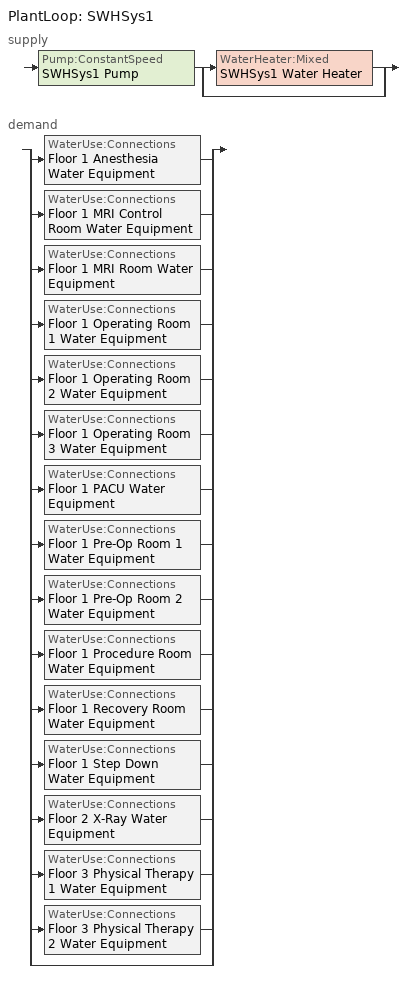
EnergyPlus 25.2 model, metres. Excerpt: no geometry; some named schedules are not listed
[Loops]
PlantLoop 'SWHSys1'
 supply: Pump:ConstantSpeed 'SWHSys1 Pump' > split
  | WaterHeater:Mixed 'SWHSys1 Water Heater'
  | bypass
 demand: split
  | WaterUse:Connections 'Floor 1 Anesthesia Water Equipment'
  | WaterUse:Connections 'Floor 1 MRI Control Room Water Equipment'
  | WaterUse:Connections 'Floor 1 MRI Room Water Equipment'
  | WaterUse:Connections 'Floor 1 Operating Room 1 Water Equipment'
  | WaterUse:Connections 'Floor 1 Operating Room 2 Water Equipment'
  | WaterUse:Connections 'Floor 1 Operating Room 3 Water Equipment'
  | WaterUse:Connections 'Floor 1 PACU Water Equipment'
  | WaterUse:Connections 'Floor 1 Pre-Op Room 1 Water Equipment'
  | WaterUse:Connections 'Floor 1 Pre-Op Room 2 Water Equipment'
  | WaterUse:Connections 'Floor 1 Procedure Room Water Equipment'
  | WaterUse:Connections 'Floor 1 Recovery Room Water Equipment'
  | WaterUse:Connections 'Floor 1 Step Down Water Equipment'
  | WaterUse:Connections 'Floor 2 X-Ray Water Equipment'
  | WaterUse:Connections 'Floor 3 Physical Therapy 1 Water Equipment'
  | WaterUse:Connections 'Floor 3 Physical Therapy 2 Water Equipment'
  | bypass
[Sizing:Plant]
SWHSys1: Loop Type=Heating; Design Loop Exit Temperature=60; Loop Design Temperature Difference=5
[ZoneControl:Thermostat]
Name | Zone or ZoneList | Control Type Schedule | Control 1
Thermostat_Floor 1 Bio Haz | Floor 1 Bio Haz | ThermostatSetpoint:DualSetpoint | Htg-SetP-Sch
Thermostat_Floor 1 Clean | Floor 1 Clean | ThermostatSetpoint:DualSetpoint | Htg-SetP-Sch
Thermostat_Floor 1 Dictation | Floor 1 Dictation | ThermostatSetpoint:DualSetpoint | Htg-SetP-Sch
Thermostat_Floor 1 Dressing Room | Floor 1 Dressing Room | ThermostatSetpoint:DualSetpoint | Htg-SetP-Sch
Thermostat_Floor 1 Electrical Room | Floor 1 Electrical Room | ThermostatSetpoint:DualSetpoint | Htg-SetP-Sch
Thermostat_Floor 1 IT Hall | Floor 1 IT Hall | ThermostatSetpoint:DualSetpoint | Htg-SetP-Sch
Thermostat_Floor 1 IT Room | Floor 1 IT Room | ThermostatSetpoint:DualSetpoint | Htg-SetP-Sch
Thermostat_Floor 1 Lobby Toilet | Floor 1 Lobby Toilet | ThermostatSetpoint:DualSetpoint | Htg-SetP-Sch
Thermostat_Floor 1 Locker Room Hall | Floor 1 Locker Room Hall | ThermostatSetpoint:DualSetpoint | Htg-SetP-Sch
Thermostat_Floor 1 Lounge | Floor 1 Lounge | ThermostatSetpoint:DualSetpoint | Htg-SetP-Sch
Thermostat_Floor 1 Med Gas | Floor 1 Med Gas | ThermostatSetpoint:DualSetpoint | Htg-SetP-Sch
Thermostat_Floor 1 MRI Control Room | Floor 1 MRI Control Room | ThermostatSetpoint:DualSetpoint | Htg-SetP-Sch
Thermostat_Floor 1 MRI Hall | Floor 1 MRI Hall | ThermostatSetpoint:DualSetpoint | Htg-SetP-Sch
Thermostat_Floor 1 MRI Toilet | Floor 1 MRI Toilet | ThermostatSetpoint:DualSetpoint | Htg-SetP-Sch
Thermostat_Floor 1 Nurse Hall | Floor 1 Nurse Hall | ThermostatSetpoint:DualSetpoint | Htg-SetP-Sch
Thermostat_Floor 1 Nurse Station | Floor 1 Nurse Station | ThermostatSetpoint:DualSetpoint | Htg-SetP-Sch
Thermostat_Floor 1 Nurse Toilet | Floor 1 Nurse Toilet | ThermostatSetpoint:DualSetpoint | Htg-SetP-Sch
Thermostat_Floor 1 Operating Room 2 | Floor 1 Operating Room 2 | ThermostatSetpoint:DualSetpoint | Htg-SetP-Sch
Thermostat_Floor 1 Operating Room 3 | Floor 1 Operating Room 3 | ThermostatSetpoint:DualSetpoint | Htg-SetP-Sch
Thermostat_Floor 1 PACU | Floor 1 PACU | ThermostatSetpoint:DualSetpoint | Htg-SetP-Sch
Thermostat_Floor 1 Pre-Op Room 1 | Floor 1 Pre-Op Room 1 | ThermostatSetpoint:DualSetpart | Htg-SetP-Sch
Thermostat_Floor 1 Pre-Op Room 2 | Floor 1 Pre-Op Room 2 | ThermostatSetpoint:DualSetpoint | Htg-SetP-Sch
Thermostat_Floor 1 Pre-Op Toilet | Floor 1 Pre-Op Toilet | ThermostatSetpoint:DualSetpoint | Htg-SetP-Sch
Thermostat_Floor 1 Recovery Room | Floor 1 Recovery Room | ThermostatSetpoint:DualSetpoint | Htg-SetP-Sch
Thermostat_Floor 1 Scheduling | Floor 1 Scheduling | ThermostatSetpoint:DualSetpoint | Htg-SetP-Sch
Thermostat_Floor 1 Soil | Floor 1 Soil | ThermostatSetpoint:DualSetpoint | Htg-SetP-Sch
Thermostat_Floor 1 Soil Hold | Floor 1 Soil Hold | ThermostatSetpoint:DualSetpoint | Htg-SetP-Sch
Thermostat_Floor 1 Step Down | Floor 1 Step Down | ThermostatSetpoint:DualSetpoint | Htg-SetP-Sch
Thermostat_Floor 1 Storage | Floor 1 Storage | ThermostatSetpoint:DualSetpoint | Htg-SetP-Sch
Thermostat_Floor 1 Utility Hall | Floor 1 Utility Hall | ThermostatSetpoint:DualSetpoint | Htg-SetP-Sch
Thermostat_Floor 1 Utility Janitor | Floor 1 Utility Janitor | ThermostatSetpoint:DualSetpoint | Htg-SetP-Sch
Thermostat_Floor 1 Utility Room | Floor 1 Utility Room | ThermostatSetpoint:DualSetpoint | Htg-SetP-Sch
Thermostat_Floor 1 Vestibule | Floor 1 Vestibule | ThermostatSetpoint:DualSetpoint | Htg-SetP-Sch
Thermostat_Floor 2 Exam 2 | Floor 2 Exam 2 | ThermostatSetpoint:DualSetpoint | Htg-SetP-Sch
Thermostat_Floor 2 Exam 5 | Floor 2 Exam 5 | ThermostatSetpoint:DualSetpoint | Htg-SetP-Sch
Thermostat_Floor 2 Exam 6 | Floor 2 Exam 6 | ThermostatSetpoint:DualSetpoint | Htg-SetP-Sch
Thermostat_Floor 2 Exam 7 | Floor 2 Exam 7 | ThermostatSetpoint:DualSetpoint | Htg-SetP-Sch
Thermostat_Floor 2 Exam 8 | Floor 2 Exam 8 | ThermostatSetpoint:DualSetpoint | Htg-SetP-Sch
Thermostat_Floor 2 Exam Hall 2 | Floor 2 Exam Hall 2 | ThermostatSetpoint:DualSetpoint | Htg-SetP-Sch
Thermostat_Floor 2 Exam Hall 4 | Floor 2 Exam Hall 4 | ThermostatSetpoint:DualSetpoint | Htg-SetP-Sch
Thermostat_Floor 2 Exam Hall 5 | Floor 2 Exam Hall 5 | ThermostatSetpoint:DualSetpoint | Htg-SetP-Sch
Thermostat_Floor 2 Exam Hall 6 | Floor 2 Exam Hall 6 | ThermostatSetpoint:DualSetpoint | Htg-SetP-Sch
Thermostat_Floor 2 Nurse Station 1 | Floor 2 Nurse Station 1 | ThermostatSetpoint:DualSetpoint | Htg-SetP-Sch
Thermostat_Floor 2 Nurse Station 2 | Floor 2 Nurse Station 2 | ThermostatSetpoint:DualSetpoint | Htg-SetP-Sch
Thermostat_Floor 2 Office Hall | Floor 2 Office Hall | ThermostatSetpoint:DualSetpoint | Htg-SetP-Sch
Thermostat_Floor 2 Reception Hall | Floor 2 Reception Hall | ThermostatSetpoint:DualSetpoint | Htg-SetP-Sch
Thermostat_Floor 2 Scheduling 1 | Floor 2 Scheduling 1 | ThermostatSetpoint:DualSetpoint | Htg-SetP-Sch
Thermostat_Floor 2 Storage 2 | Floor 2 Storage 2 | ThermostatSetpoint:DualSetpoint | Htg-SetP-Sch
Thermostat_Floor 2 Storage 3 | Floor 2 Storage 3 | ThermostatSetpoint:DualSetpoint | Htg-SetP-Sch
Thermostat_Floor 2 Utility | Floor 2 Utility | ThermostatSetpoint:DualSetpoint | Htg-SetP-Sch
Thermostat_Floor 2 Work Hall | Floor 2 Work Hall | ThermostatSetpoint:DualSetpoint | Htg-SetP-Sch
Thermostat_Floor 2 X-Ray | Floor 2 X-Ray | ThermostatSetpoint:DualSetpoint | Htg-SetP-Sch
Thermostat_Floor 3 Elevator Hall | Floor 3 Elevator Hall | ThermostatSetpoint:DualSetpoint | Htg-SetP-Sch
Thermostat_Floor 3 Janitor | Floor 3 Janitor | ThermostatSetpoint:DualSetpoint | Htg-SetP-Sch
Thermostat_Floor 3 Locker | Floor 3 Locker | ThermostatSetpoint:DualSetpoint | Htg-SetP-Sch
Thermostat_Floor 3 Lounge Toilet | Floor 3 Lounge Toilet | ThermostatSetpoint:DualSetpoint | Htg-SetP-Sch
Thermostat_Floor 3 Office | Floor 3 Office | ThermostatSetpoint:DualSetpoint | Htg-SetP-Sch
Thermostat_Floor 3 Office Hall | Floor 3 Office Hall | ThermostatSetpoint:DualSetpoint
[Pump:ConstantSpeed]
SWHSys1 Pump: Design Flow Rate=autosize; Design Pump Head=29891; Design Power Consumption=AUTOSIZE; Motor Efficiency=0.3; Fraction of Motor Inefficiencies to Fluid Stream=0; Pump Control Type=Intermittent
[WaterHeater:Mixed]
SWHSys1 Water Heater: Tank Volume=0.757082; Setpoint Temperature Schedule=SWHSys1 Water Heater Setpoint Temperature Schedule Name; Deadband Temperature Difference=2; Maximum Temperature Limit=82.2222; Heater Control Type=Cycle; Heater Maximum Capacity=58614.2; Heater Fuel Type=NATURALGAS; Heater Thermal Efficiency=0.95; Off Cycle Parasitic Fuel Consumption Rate=5505.64; Off Cycle Parasitic Fuel Type=NATURALGAS; Off Cycle Parasitic Heat Fraction to Tank=0; On Cycle Parasitic Fuel Consumption Rate=5505.64; On Cycle Parasitic Fuel Type=NATURALGAS; Ambient Temperature Indicator=zone; Ambient Temperature Zone=Floor 3 Mechanical; Off Cycle Loss Coefficient to Ambient Temperature=9.64329; On Cycle Loss Coefficient to Ambient Temperature=9.64329; Use Side Effectiveness=1; Source Side Effectiveness=1; Use Side Design Flow Rate=AUTOSIZE; Source Side Design Flow Rate=AUTOSIZE; Indirect Water Heating Recovery Time=1.5
[PlantLoop]
SWHSys1: Fluid Type=WATER; Plant Equipment Operation Scheme=SWHSys1 Loop Operation Scheme List; Maximum Loop Temperature=60; Minimum Loop Temperature=10; Maximum Loop Flow Rate=AUTOSIZE; Minimum Loop Flow Rate=0; Plant Loop Volume=AUTOSIZE; Load Distribution Scheme=Optimal
[PlantEquipmentList]
SWHSys1 Equipment List: SWHSys1 Water Heater
[PlantEquipmentOperation:HeatingLoad]
SWHSys1 Operation Scheme: Load Range 1 Lower Limit=0; Load Range 1 Upper Limit=1000000000000000; Range 1 Equipment List=SWHSys1 Equipment List
[PlantEquipmentOperationSchemes]
SWHSys1 Loop Operation Scheme List: Control Scheme 1=SWHSys1 Operation Scheme; Control Scheme 1 Schedule=PlantOnSched
[SetpointManager:Scheduled]
SWHSys1 Loop Setpoint Manager: Control Variable=Temperature; Schedule=SWHSys1-Loop-Temp-Schedule; Setpoint Node or NodeList=SWHSys1 Supply Outlet Node
[WaterUse:Equipment] EndUse Subcategory=WaterUse; Flow Rate Fraction Schedule=BLDG_SWH_SCH
Name | Peak Flow Rate | Target Temperature Schedule | Hot Water Supply Temperature Schedule | Zone | Sensible Fraction Schedule | Latent Fraction Schedule
Floor 1 Anesthesia Water Equipment | 2.11111e-06 | Floor 1 Anesthesia Water Equipment Temp Sched | Floor 1 Anesthesia Water Equipment Hot Supply Temp Sched | Floor 1 Anesthesia | Floor 1 Anesthesia Water Equipment Sensible fract sched | Floor 1 Anesthesia Water Equipment Latent fract sched
Floor 1 MRI Control Room Water Equipment | 2.11111e-06 | Floor 1 MRI Control Room Water Equipment Temp Sched | Floor 1 MRI Control Room Water Equipment Hot Supply Temp Sched | Floor 1 MRI Control Room | Floor 1 MRI Control Room Water Equipment Sensible fract sched | Floor 1 MRI Control Room Water Equipment Latent fract sched
Floor 1 MRI Room Water Equipment | 2.11111e-06 | Floor 1 MRI Room Water Equipment Temp Sched | Floor 1 MRI Room Water Equipment Hot Supply Temp Sched | Floor 1 MRI Room | Floor 1 MRI Room Water Equipment Sensible fract sched | Floor 1 MRI Room Water Equipment Latent fract sched
Floor 1 Operating Room 1 Water Equipment | 1.26111e-05 | Floor 1 Operating Room 1 Water Equipment Temp Sched | Floor 1 Operating Room 1 Water Equipment Hot Supply Temp Sched | Floor 1 Operating Room 1 | Floor 1 Operating Room 1 Water Equipment Sensible fract sched | Floor 1 Operating Room 1 Water Equipment Latent fract sched
Floor 1 Operating Room 2 Water Equipment | 1.26111e-05 | Floor 1 Operating Room 2 Water Equipment Temp Sched | Floor 1 Operating Room 2 Water Equipment Hot Supply Temp Sched | Floor 1 Operating Room 2 | Floor 1 Operating Room 2 Water Equipment Sensible fract sched | Floor 1 Operating Room 2 Water Equipment Latent fract sched
Floor 1 Operating Room 3 Water Equipment | 1.26111e-05 | Floor 1 Operating Room 3 Water Equipment Temp Sched | Floor 1 Operating Room 3 Water Equipment Hot Supply Temp Sched | Floor 1 Operating Room 3 | Floor 1 Operating Room 3 Water Equipment Sensible fract sched | Floor 1 Operating Room 3 Water Equipment Latent fract sched
Floor 1 PACU Water Equipment | 2.11111e-06 | Floor 1 PACU Water Equipment Temp Sched | Floor 1 PACU Water Equipment Hot Supply Temp Sched | Floor 1 PACU | Floor 1 PACU Water Equipment Sensible fract sched | Floor 1 PACU Water Equipment Latent fract sched
Floor 1 Pre-Op Room 1 Water Equipment | 2.11111e-06 | Floor 1 Pre-Op Room 1 Water Equipment Temp Sched | Floor 1 Pre-Op Room 1 Water Equipment Hot Supply Temp Sched | Floor 1 Pre-Op Room 1 | Floor 1 Pre-Op Room 1 Water Equipment Sensible fract sched | Floor 1 Pre-Op Room 1 Water Equipment Latent fract sched
Floor 1 Pre-Op Room 2 Water Equipment | 2.11111e-06 | Floor 1 Pre-Op Room 2 Water Equipment Temp Sched | Floor 1 Pre-Op Room 2 Water Equipment Hot Supply Temp Sched | Floor 1 Pre-Op Room 2 | Floor 1 Pre-Op Room 2 Water Equipment Sensible fract sched | Floor 1 Pre-Op Room 2 Water Equipment Latent fract sched
Floor 1 Procedure Room Water Equipment | 2.11111e-06 | Floor 1 Procedure Room Water Equipment Temp Sched | Floor 1 Procedure Room Water Equipment Hot Supply Temp Sched | Floor 1 Procedure Room | Floor 1 Procedure Room Water Equipment Sensible fract sched | Floor 1 Procedure Room Water Equipment Latent fract sched
Floor 1 Recovery Room Water Equipment | 2.11111e-06 | Floor 1 Recovery Room Water Equipment Temp Sched | Floor 1 Recovery Room Water Equipment Hot Supply Temp Sched | Floor 1 Recovery Room | Floor 1 Recovery Room Water Equipment Sensible fract sched | Floor 1 Recovery Room Water Equipment Latent fract sched
Floor 1 Step Down Water Equipment | 2.11111e-06 | Floor 1 Step Down Water Equipment Temp Sched | Floor 1 Step Down Water Equipment Hot Supply Temp Sched | Floor 1 Step Down | Floor 1 Step Down Water Equipment Sensible fract sched | Floor 1 Step Down Water Equipment Latent fract sched
Floor 2 X-Ray Water Equipment | 2.11111e-06 | Floor 2 X-Ray Water Equipment Temp Sched | Floor 2 X-Ray Water Equipment Hot Supply Temp Sched | Floor 2 X-Ray | Floor 2 X-Ray Water Equipment Sensible fract sched | Floor 2 X-Ray Water Equipment Latent fract sched
Floor 3 Physical Therapy 1 Water Equipment | 2.11111e-06 | Floor 3 Physical Therapy 1 Water Equipment Temp Sched | Floor 3 Physical Therapy 1 Water Equipment Hot Supply Temp Sched | Floor 3 Physical Therapy 1 | Floor 3 Physical Therapy 1 Water Equipment Sensible fract sched | Floor 3 Physical Therapy 1 Water Equipment Latent fract sched
Floor 3 Physical Therapy 2 Water Equipment | 2.11111e-06 | Floor 3 Physical Therapy 2 Water Equipment Temp Sched | Floor 3 Physical Therapy 2 Water Equipment Hot Supply Temp Sched | Floor 3 Physical Therapy 2 | Floor 3 Physical Therapy 2 Water Equipment Sensible fract sched | Floor 3 Physical Therapy 2 Water Equipment Latent fract sched
[WaterUse:Connections]
Name | Water Use Equipment 1
Floor 1 Anesthesia Water Equipment | Floor 1 Anesthesia Water Equipment
Floor 1 MRI Control Room Water Equipment | Floor 1 MRI Control Room Water Equipment
Floor 1 MRI Room Water Equipment | Floor 1 MRI Room Water Equipment
Floor 1 Operating Room 1 Water Equipment | Floor 1 Operating Room 1 Water Equipment
Floor 1 Operating Room 2 Water Equipment | Floor 1 Operating Room 2 Water Equipment
Floor 1 Operating Room 3 Water Equipment | Floor 1 Operating Room 3 Water Equipment
Floor 1 PACU Water Equipment | Floor 1 PACU Water Equipment
Floor 1 Pre-Op Room 1 Water Equipment | Floor 1 Pre-Op Room 1 Water Equipment
Floor 1 Pre-Op Room 2 Water Equipment | Floor 1 Pre-Op Room 2 Water Equipment
Floor 1 Procedure Room Water Equipment | Floor 1 Procedure Room Water Equipment
Floor 1 Recovery Room Water Equipment | Floor 1 Recovery Room Water Equipment
Floor 1 Step Down Water Equipment | Floor 1 Step Down Water Equipment
Floor 2 X-Ray Water Equipment | Floor 2 X-Ray Water Equipment
Floor 3 Physical Therapy 1 Water Equipment | Floor 3 Physical Therapy 1 Water Equipment
Floor 3 Physical Therapy 2 Water Equipment | Floor 3 Physical Therapy 2 Water Equipment
[Schedule:Compact]
Floor 1 Anesthesia Water Equipment Latent fract sched; Floor 1 MRI Control Room Water Equipment Latent fract sched; Floor 1 MRI Room Water Equipment Latent fract sched; Floor 1 Operating Room 1 Water Equipment Latent fract sched; Floor 1 Operating Room 2 Water Equipment Latent fract sched; Floor 1 Operating Room 3 Water Equipment Latent fract sched; Floor 1 PACU Water Equipment Latent fract sched; Floor 1 Pre-Op Room 1 Water Equipment Latent fract sched; Floor 1 Pre-Op Room 2 Water Equipment Latent fract sched; Floor 1 Procedure Room Water Equipment Latent fract sched; Floor 1 Recovery Room Water Equipment Latent fract sched; Floor 1 Step Down Water Equipment Latent fract sched; Floor 2 X-Ray Water Equipment Latent fract sched; Floor 3 Physical Therapy 1 Water Equipment Latent fract sched; Floor 3 Physical Therapy 2 Water Equipment Latent fract sched: Through: 12/31, For: AllDays, Until: 24:00, 0.05
Floor 1 Anesthesia Water Equipment Sensible fract sched; Floor 1 MRI Control Room Water Equipment Sensible fract sched; Floor 1 MRI Room Water Equipment Sensible fract sched; Floor 1 Operating Room 1 Water Equipment Sensible fract sched; Floor 1 Operating Room 2 Water Equipment Sensible fract sched; Floor 1 Operating Room 3 Water Equipment Sensible fract sched; Floor 1 PACU Water Equipment Sensible fract sched; Floor 1 Pre-Op Room 1 Water Equipment Sensible fract sched; Floor 1 Pre-Op Room 2 Water Equipment Sensible fract sched; Floor 1 Procedure Room Water Equipment Sensible fract sched; Floor 1 Recovery Room Water Equipment Sensible fract sched; Floor 1 Step Down Water Equipment Sensible fract sched; Floor 2 X-Ray Water Equipment Sensible fract sched; Floor 3 Physical Therapy 1 Water Equipment Sensible fract sched; Floor 3 Physical Therapy 2 Water Equipment Sensible fract sched: Through: 12/31, For: AllDays, Until: 24:00, 0.2
Floor 1 Anesthesia Water Equipment Temp Sched; Floor 1 MRI Control Room Water Equipment Temp Sched; Floor 1 MRI Room Water Equipment Temp Sched; Floor 1 Operating Room 1 Water Equipment Temp Sched; Floor 1 Operating Room 2 Water Equipment Temp Sched; Floor 1 Operating Room 3 Water Equipment Temp Sched; Floor 1 PACU Water Equipment Temp Sched; Floor 1 Pre-Op Room 1 Water Equipment Temp Sched; Floor 1 Pre-Op Room 2 Water Equipment Temp Sched; Floor 1 Procedure Room Water Equipment Temp Sched; Floor 1 Recovery Room Water Equipment Temp Sched; Floor 1 Step Down Water Equipment Temp Sched; Floor 2 X-Ray Water Equipment Temp Sched; Floor 3 Physical Therapy 1 Water Equipment Temp Sched; Floor 3 Physical Therapy 2 Water Equipment Temp Sched; SWHSys1-Loop-Temp-Schedule; SWHSys1 Water Heater Setpoint Temperature Schedule Name: Through: 12/31, For: AllDays, Until: 24:00, 60
Floor 1 Anesthesia Water Equipment Hot Supply Temp Sched; Floor 1 MRI Control Room Water Equipment Hot Supply Temp Sched; Floor 1 MRI Room Water Equipment Hot Supply Temp Sched; Floor 1 Operating Room 1 Water Equipment Hot Supply Temp Sched; Floor 1 Operating Room 2 Water Equipment Hot Supply Temp Sched; Floor 1 Operating Room 3 Water Equipment Hot Supply Temp Sched; Floor 1 PACU Water Equipment Hot Supply Temp Sched; Floor 1 Pre-Op Room 1 Water Equipment Hot Supply Temp Sched; Floor 1 Pre-Op Room 2 Water Equipment Hot Supply Temp Sched; Floor 1 Procedure Room Water Equipment Hot Supply Temp Sched; Floor 1 Recovery Room Water Equipment Hot Supply Temp Sched; Floor 1 Step Down Water Equipment Hot Supply Temp Sched; Floor 2 X-Ray Water Equipment Hot Supply Temp Sched; Floor 3 Physical Therapy 1 Water Equipment Hot Supply Temp Sched; Floor 3 Physical Therapy 2 Water Equipment Hot Supply Temp Sched: Through: 12/31, For: AllDays, Until: 24:00, 55
BLDG_SWH_SCH: Through: 12/31, For: Weekdays SummerDesignDay, Until: 07:00, 0.01, Until: 08:00, 0.17, Until: 09:00, 0.58, Until: 10:00, 0.66, Until: 11:00, 0.78, Until: 12:00, 0.82, Until: 13:00, 0.71, Until: 14:00, 0.82, Until: 15:00, 0.78, Until: 16:00, 0.74, Until: 17:00, 0.63, Until: 18:00, 0.41, Until: 21:00, 0.18, Until: 22:00, 0.1, Until: 24:00, 0.01, For: Saturday WinterDesignDay, Until: 08:00, 0.01, Until: 09:00, 0.2, Until: 10:00, 0.28, Until: 12:00, 0.3, Until: 14:00, 0.24, Until: 17:00, 0.23, Until: 18:00, 0.1, Until: 24:00, 0.01, For: Sunday Holidays AllOtherDays, Until: 08:00, 0, Until: 17:00, 0.01, Until: 24:00, 0
PlantOnSched: Through: 12/31, For: AllDays, Until: 24:00, 1
